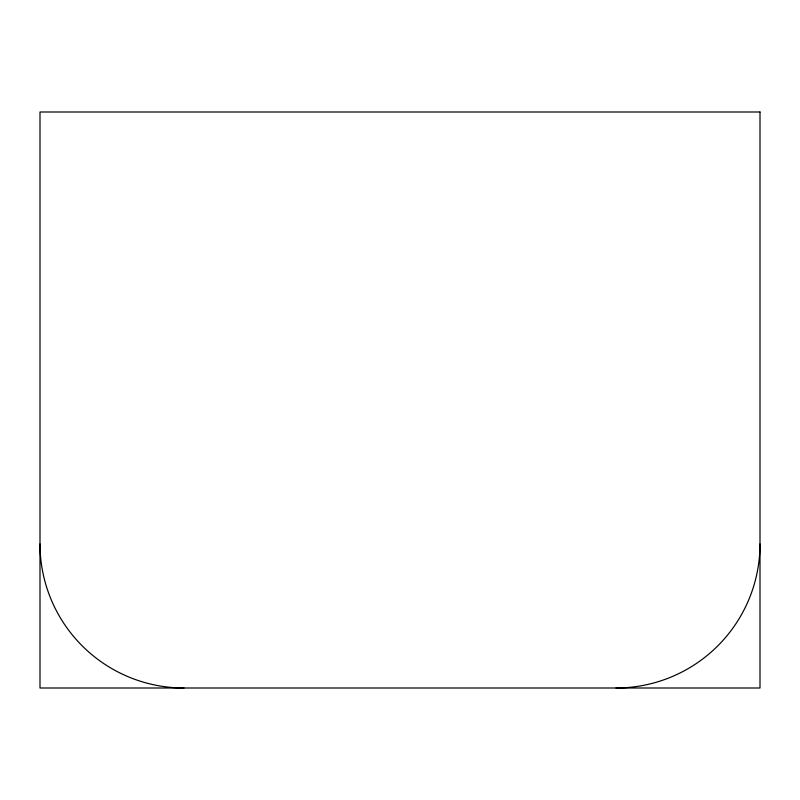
<?xml version="1.0" encoding="UTF-8"?>
<svg xmlns="http://www.w3.org/2000/svg" width="800" height="800" viewBox="0 0 800 800"><rect width="100%" height="100%" fill="white"/><g stroke="black" fill="none" stroke-linecap="round" stroke-linejoin="round"><path stroke-width="1.2" d="M184 688A144 144 0 0 1 40 544M760 544A144 144 0 0 1 616 688M760 112L40 112L40 688L760 688L760 112"/></g></svg>
